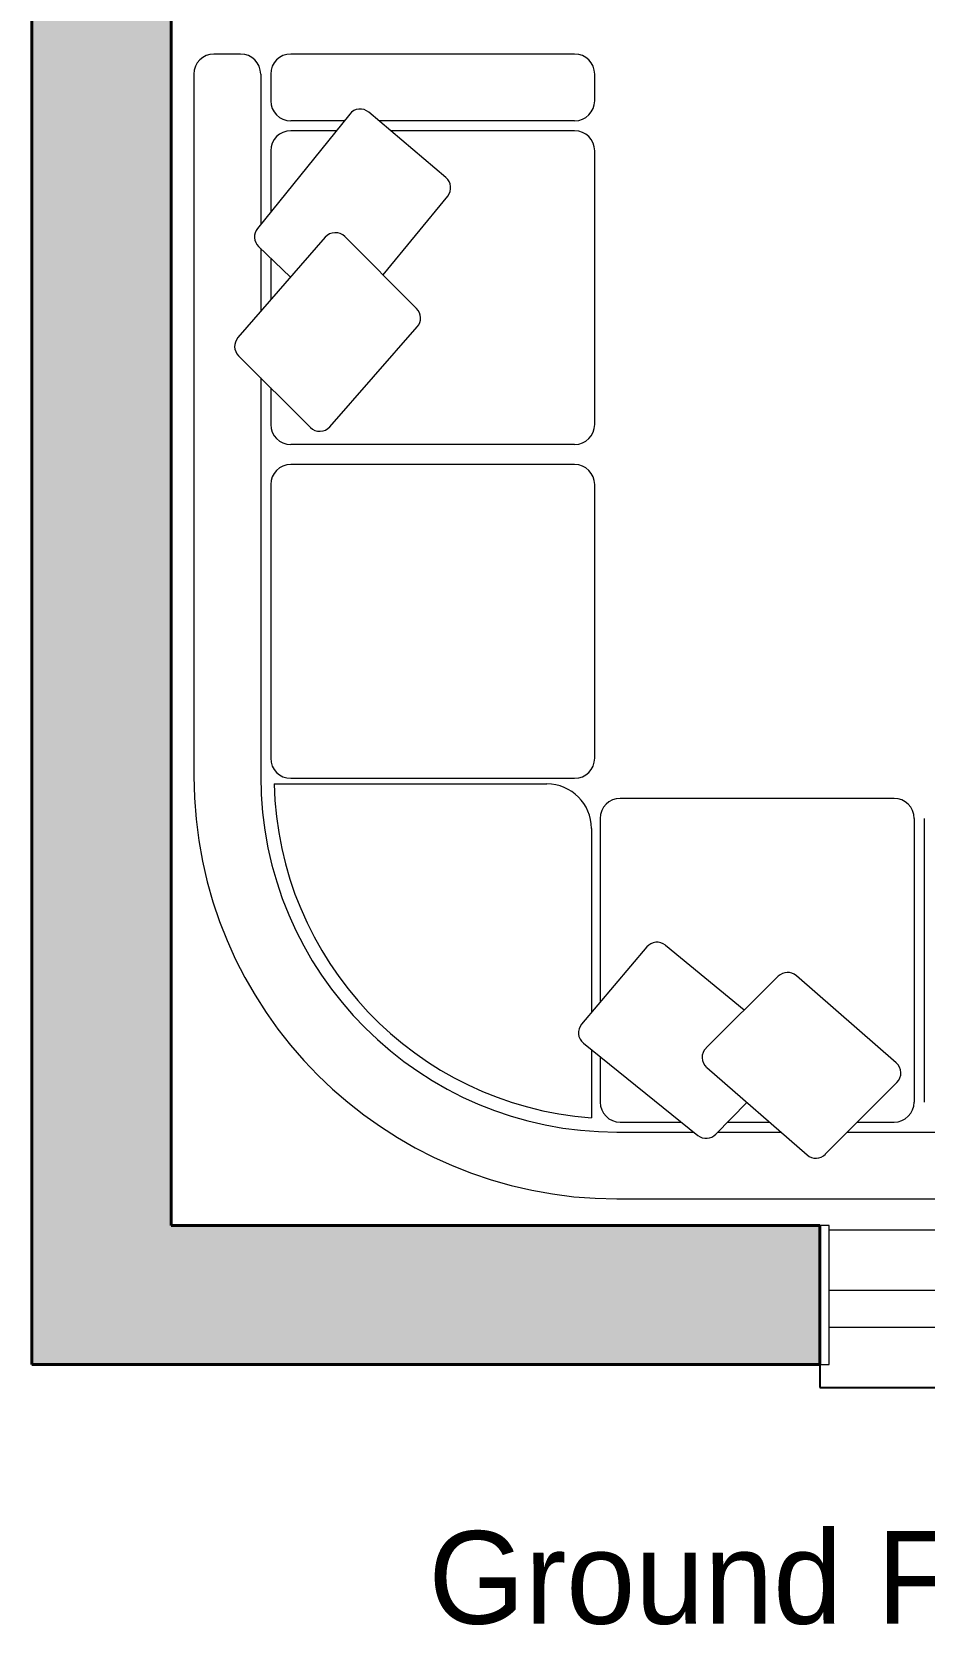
# Model space of a CAD drawing. Header units: inches. Extents: x 20.7 to 35, y 8 to 22.
# Drawn here: x 20.77 to 22.693, y 8.01 to 11.447 of the extents above; entities that cross this region are included whole.
import ezdxf

# ---------------------------------------------------------------- set-up
doc = ezdxf.new("R2010")
doc.units = ezdxf.units.IN
doc.header["$MEASUREMENT"] = 0
doc.layers.add('01-Text 1 50', color=250, linetype='Continuous')
doc.layers.add('6', color=251, linetype='Continuous')
for name, color, linetype, lineweight in [('DOOR WINDOW 1 50', 251, 'Continuous', 9), ('FURNITURE D 1 50', 252, 'Continuous', 13), ('WALL 1 50', 250, 'Continuous', 40)]:
    doc.layers.add(name, color=color, linetype=linetype, lineweight=lineweight)
doc.styles.add('SS Projects_50_notes', font='', dxfattribs={"height": 0.2})
doc.styles.get('SS Projects_50_notes').set_extended_font_data('Bahnschrift')

msp = doc.modelspace()

# ---------------------------------------------------------------- hatches: boundary and pattern name
at = {"layer": 'WALL 1 50'}
h = msp.add_hatch(color=256, dxfattribs=at)
h.dxf.hatch_style = 1
h.paths.add_polyline_path([(25.4196, 21.9096), (20.7696, 21.9096), (20.7696, 19.5378), (21.0696, 19.5378), (21.0696, 21.6096), (24.8349, 21.6096), (24.8349, 20.2596), (24.9849, 20.2596), (24.9849, 21.6096), (25.4196, 21.6096)])
h.paths.add_polyline_path([(28.5696, 21.9096), (26.7696, 21.9096), (26.7696, 21.6096), (27.5946, 21.6096), (27.5946, 18.7589), (27.4559, 18.7589), (27.4559, 18.6089), (27.8833, 18.6089), (27.8833, 18.7589), (27.7446, 18.7589), (27.7446, 21.6096), (28.5696, 21.6096)])
h.paths.add_polyline_path([(34.8696, 21.9096), (29.9196, 21.9096), (29.9196, 21.6096), (30.9696, 21.6096), (30.9696, 19.0596), (31.1196, 19.0596), (31.1196, 19.2096), (31.1196, 21.6096), (34.5696, 21.6096), (34.5696, 19.9437), (34.8696, 19.9437)])
h.paths.add_polyline_path([(29.7796, 18.7589), (29.7796, 19.0596), (29.9196, 19.0596), (29.9196, 19.2096), (29.6296, 19.2096), (29.6296, 18.7589), (29.0683, 18.7589), (29.0683, 18.6089), (29.6296, 18.6089), (29.6296, 18.2768), (29.7796, 18.2768)])
h.paths.add_polyline_path([(31.7196, 18.0096), (30.9696, 18.0096), (30.9696, 15.0096), (34.5696, 15.0096), (34.5696, 14.2937), (34.8696, 14.2937), (34.8696, 17.0601), (34.5696, 17.0601), (34.5696, 15.1596), (32.7696, 15.1596), (32.7696, 16.2096), (33.3696, 16.2096), (33.3696, 16.3596), (32.7696, 16.3596), (32.7696, 17.8596), (33.5196, 17.8596), (33.5196, 18.0096), (32.6196, 18.0096), (32.6196, 15.1609), (31.1196, 15.1609), (31.1196, 17.8596), (31.7196, 17.8596)])
h.paths.add_polyline_path([(34.8696, 18.4037), (34.5696, 18.4037), (34.5696, 17.7682), (34.8696, 17.7682)])
h.paths.add_polyline_path([(21.0696, 18.2978), (20.7696, 18.2978), (20.7696, 17.1502), (21.0696, 17.1502)])
h.paths.add_polyline_path([(21.0696, 16.5502), (20.7696, 16.5502), (20.7696, 15.9096), (20.7696, 15.4596), (21.0696, 15.4596), (21.0696, 15.759), (23.2011, 15.759), (23.2011, 15.609), (23.3511, 15.609), (23.3511, 15.759), (24.3696, 15.759), (24.3696, 15.9842), (24.3696, 18.0093), (24.2196, 18.0093), (24.2196, 17.4142), (22.2696, 17.4142), (22.2696, 18.0096), (22.1196, 18.0096), (22.1196, 17.2642), (24.2196, 17.2642), (24.2196, 15.909), (21.0696, 15.909)])
h.paths.add_polyline_path([(21.0696, 14.5596), (24.2196, 14.5596), (24.2196, 14.2662), (24.3696, 14.2662), (24.3696, 14.7096), (21.0696, 14.7096), (21.0696, 14.8596), (20.7696, 14.8596), (20.7696, 13.7859), (21.0696, 13.7859)])
h.paths.add_polyline_path([(21.0696, 12.2249), (20.7696, 12.2249), (20.7696, 8.5726), (22.4685, 8.5726), (22.4685, 8.8726), (21.0696, 8.8726)])
h.paths.add_polyline_path([(25.6196, 13.0596), (26.8128, 13.0596), (26.8128, 13.3596), (25.3196, 13.3596), (25.3196, 8.8726), (23.9208, 8.8726), (23.9208, 8.5726), (25.6196, 8.5726)])
h.paths.add_polyline_path([(30.0196, 13.3596), (28.5264, 13.357), (28.5264, 13.057), (29.7196, 13.0596), (29.7196, 10.7596), (31.5431, 10.7596), (31.5431, 11.0596), (30.0196, 11.0596)])
h.paths.add_polyline_path([(34.8696, 13.3537), (34.5696, 13.3537), (34.5696, 11.0596), (33.0461, 11.0596), (33.0461, 10.7596), (34.8696, 10.7596)])
h.paths.add_polyline_path([(29.7796, 16.1912), (29.6296, 16.1912), (29.6296, 15.6039), (28.8811, 15.6039), (28.8811, 15.4539), (29.7796, 15.4539)])
h.paths.add_polyline_path([(26.4582, 15.6039), (25.7096, 15.6039), (25.7096, 16.1912), (25.5596, 16.1912), (25.5596, 15.4539), (26.4582, 15.4539)])
h.paths.add_polyline_path([(25.7096, 19.2096), (24.2196, 19.2096), (24.2196, 19.0596), (25.5596, 19.0596), (25.5596, 18.2768), (25.7096, 18.2768), (25.7096, 18.6089), (26.271, 18.6089), (26.271, 18.7589), (25.7096, 18.7589)])
h.paths.add_polyline_path([(30.0196, 8.8726), (29.7196, 8.8726), (29.7196, 8.5726), (30.0196, 8.5726)])
h.paths.add_polyline_path([(34.8696, 8.8726), (34.5696, 8.8726), (34.5696, 8.5726), (34.8696, 8.5726)])

# ---------------------------------------------------------------- linework, layer by layer
at = {"layer": '6'}
for p, q in [((22.4681, 8.5726), (22.4681, 8.5226)), ((22.4681, 8.5226), (23.9208, 8.5226))]:
    msp.add_line(p, q, dxfattribs=at)
at = {"layer": 'DOOR WINDOW 1 50'}
for p, q in [((22.4885, 8.8626), (23.9008, 8.8626)), ((22.4885, 8.7326), (23.9008, 8.7326)), ((22.4885, 8.6526), (23.9008, 8.6526))]:
    msp.add_line(p, q, dxfattribs=at)
msp.add_lwpolyline([(22.4685, 8.8726), (22.4685, 8.5726), (22.4885, 8.5726), (22.4885, 8.8726)], close=True, dxfattribs=at)
at = {"layer": 'FURNITURE D 1 50'}
for p, q in [((21.2197, 11.3994), (21.1621, 11.3994)), ((21.9397, 11.3994), (21.3277, 11.3994)), ((21.1189, 11.3562), (21.1189, 9.8417)), ((21.2629, 11.3562), (21.2629, 11.0318)), ((21.2845, 11.3562), (21.2845, 11.2986)), ((21.9829, 11.2986), (21.9829, 11.3562)), ((21.6623, 11.1332), (21.4958, 11.2739)), ((21.4548, 11.27), (21.2558, 11.023)), ((21.4431, 11.2554), (21.3277, 11.2554)), ((21.9397, 11.2554), (21.5177, 11.2554)), ((21.4257, 11.2338), (21.3277, 11.2338)), ((21.9397, 11.2338), (21.5432, 11.2338)), ((21.2845, 11.1906), (21.2845, 11.0586)), ((21.9829, 10.6002), (21.9829, 11.1906)), ((21.6659, 11.093), (21.5264, 10.9231)), ((21.4022, 11.0042), (21.2138, 10.7876)), ((21.599, 10.8501), (21.4443, 11.0056)), ((21.2583, 10.9842), (21.3271, 10.9179)), ((21.2629, 10.9797), (21.2629, 10.8441)), ((21.2845, 10.9589), (21.2845, 10.869)), ((21.412, 10.5954), (21.6003, 10.8108)), ((21.2151, 10.7483), (21.37, 10.5939)), ((21.2629, 10.7007), (21.2629, 9.8417)), ((21.2845, 10.6792), (21.2845, 10.6002)), ((21.9397, 10.557), (21.3277, 10.557)), ((21.9397, 10.5138), (21.3277, 10.5138)), ((21.2845, 10.4706), (21.2845, 9.8802)), ((21.9829, 9.8802), (21.9829, 10.4706)), ((21.3277, 9.837), (21.9397, 9.837)), ((21.2919, 9.8247), (21.8798, 9.8247)), ((22.6283, 9.7937), (22.0379, 9.7937)), ((21.9758, 9.7287), (21.9758, 9.3317)), ((21.9947, 9.7505), (21.9947, 9.354)), ((22.6715, 9.7505), (22.6715, 9.1385)), ((22.6931, 9.7505), (22.6931, 9.1385)), ((22.0952, 9.4731), (21.9546, 9.3066)), ((22.1355, 9.4767), (22.3054, 9.3372)), ((22.3784, 9.4098), (22.2229, 9.2552)), ((22.6331, 9.2229), (22.4176, 9.4111)), ((21.9585, 9.2656), (22.2055, 9.0667)), ((21.9758, 9.2517), (21.9758, 9.1046)), ((21.9947, 9.2365), (21.9947, 9.1385)), ((22.2243, 9.213), (22.4408, 9.0246)), ((22.4801, 9.026), (22.6346, 9.1808)), ((22.2443, 9.0691), (22.3106, 9.1379)), ((22.0379, 9.0953), (22.1699, 9.0953)), ((22.2695, 9.0953), (22.3595, 9.0953)), ((22.5493, 9.0953), (22.6283, 9.0953)), ((22.0309, 9.0737), (22.1967, 9.0737)), ((22.2487, 9.0737), (22.3844, 9.0737)), ((22.5278, 9.0737), (23.8615, 9.0737)), ((22.0309, 8.9297), (24.3583, 8.9297))]:
    msp.add_line(p, q, dxfattribs=at)
for centre, radius, start, end in [((21.1621, 11.3562), 0.0432, 90, 180), ((21.2197, 11.3562), 0.0432, 0, 90), ((21.3277, 11.3562), 0.0432, 90, 180), ((21.9397, 11.3562), 0.0432, 0, 90), ((21.3277, 11.2986), 0.0432, 180, 270), ((21.4772, 11.2519), 0.0288, 49.8027, 141.1451), ((21.9397, 11.2986), 0.0432, 270, 0), ((21.3277, 11.1906), 0.0432, 90, 180), ((21.9397, 11.1906), 0.0432, 0, 90), ((21.6437, 11.1112), 0.0288, 320.5877, 49.8027), ((21.2783, 11.0049), 0.0288, 141.1451, 226.0734), ((21.4239, 10.9852), 0.0288, 44.8526, 138.965), ((21.5786, 10.8298), 0.0288, 318.8652, 44.8526), ((21.2355, 10.7687), 0.0288, 138.965, 225.0823), ((21.3277, 10.6002), 0.0432, 180, 270), ((21.3904, 10.6143), 0.0288, 225.0823, 318.8652), ((21.9397, 10.6002), 0.0432, 270, 0), ((21.3277, 10.4706), 0.0432, 90, 180), ((21.9397, 10.4706), 0.0432, 0, 90), ((21.3277, 9.8802), 0.0432, 180, 270), ((21.9397, 9.8802), 0.0432, 270, 0), ((22.0309, 9.8417), 0.912, 180, 270), ((22.0309, 9.8417), 0.768, 180, 270), ((22.0309, 9.8417), 0.7392, 181.3201, 265.7206), ((21.8798, 9.7287), 0.096, 0, 90), ((22.0379, 9.7505), 0.0432, 90, 180), ((22.6283, 9.7505), 0.0432, 0, 90), ((22.1172, 9.4545), 0.0288, 50.5877, 139.8027), ((22.3987, 9.3894), 0.0288, 48.8652, 134.8526), ((21.9766, 9.288), 0.0288, 139.8027, 231.1451), ((22.2432, 9.2347), 0.0288, 134.8526, 228.965), ((22.6142, 9.2012), 0.0288, 315.0823, 48.8652), ((22.0379, 9.1385), 0.0432, 180, 270), ((22.6283, 9.1385), 0.0432, 270, 0), ((22.2235, 9.0891), 0.0288, 231.1451, 316.0734), ((22.4598, 9.0463), 0.0288, 228.965, 315.0823)]:
    msp.add_arc(centre, radius, start, end, dxfattribs=at)
at = {"layer": 'WALL 1 50'}
for p, q in [((20.7696, 12.2249), (20.7696, 8.5726)), ((21.0696, 12.2249), (21.0696, 8.8726)), ((22.4685, 8.8726), (21.0696, 8.8726)), ((22.4685, 8.5726), (22.4685, 8.8726)), ((22.4685, 8.5726), (20.7696, 8.5726))]:
    msp.add_line(p, q, dxfattribs=at)

# ---------------------------------------------------------------- texts
at = {"layer": '01-Text 1 50', "insert": (21.6245, 8.213), "char_height": 0.2, "attachment_point": 1, "style": 'SS Projects_50_notes'}
msp.add_mtext_dynamic_manual_height_columns('Ground Floor Plan', width=6.348544, gutter_width=1.5, heights=[0], dxfattribs=at)

doc.saveas('drawing.dxf')
